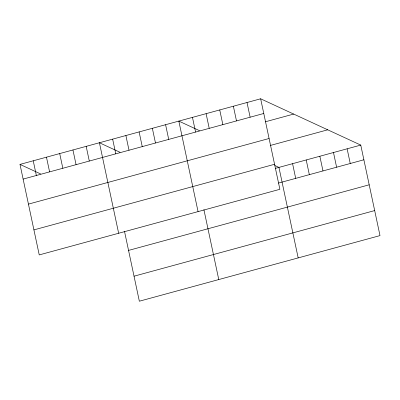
<?xml version="1.0" encoding="UTF-8"?>
<svg xmlns="http://www.w3.org/2000/svg" width="400" height="400" viewBox="0 0 400 400"><rect width="100%" height="100%" fill="white"/><g stroke="black" fill="none" stroke-linecap="round" stroke-linejoin="round"><path stroke-width="0.6" d="M260.65 98.79L279.885 189.295L39.24 254.91L20 164.4L260.65 98.79L360.76 145.09L380 235.6L139.35 301.21L124.505 231.35M23.125 179.095L263.77 113.48M265.225 121.83L293.685 114.07M28.44 204.115L269.09 138.5M270.215 145.49L327.725 129.81M33.92 229.89L274.57 164.28M275.33 168.385L360.76 145.09M278.455 183.075L363.885 159.78M128.555 250.415L369.205 184.8M134.035 276.19L374.68 210.58M199.475 130.65L178.83 121.1L198.065 211.605M274.81 165.49L278.94 167.4L298.18 257.905M120.06 152.3L99.415 142.75L118.65 233.255M20 164.4L40.65 173.95M347.125 148.81L350.25 163.5M333.49 152.525L336.61 167.22M319.85 156.245L322.975 170.935M306.215 159.965L309.34 174.655M292.58 163.68L295.7 178.37M247.01 102.51L250.135 117.2M233.375 106.225L236.495 120.92M219.74 109.945L222.86 124.635M206.1 113.665L209.225 128.355M192.465 117.38L195.585 132.07M203.915 209.7L218.765 279.555M165.59 124.705L168.715 139.4M152.355 128.315L155.48 143.005M139.12 131.925L142.245 146.615M125.885 135.535L129.01 150.225M112.65 139.14L115.77 153.835M86.18 146.36L89.3 161.05M72.945 149.97L76.065 164.66M59.705 153.575L62.83 168.27M46.47 157.185L49.595 171.875M33.235 160.795L36.36 175.485"/></g></svg>
